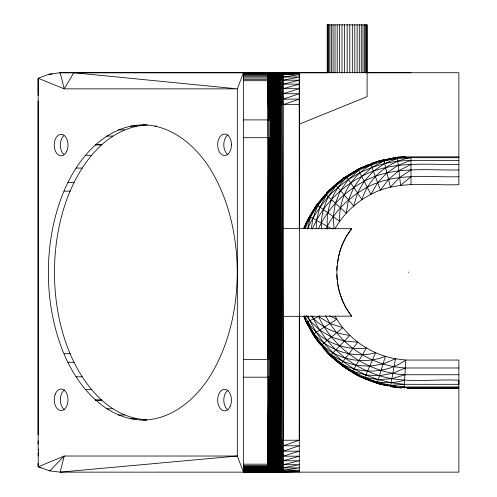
<?xml version="1.0" encoding="UTF-8"?>
<svg xmlns="http://www.w3.org/2000/svg" width="497" height="497" viewBox="0 0 497 497"><rect width="100%" height="100%" fill="white"/><g stroke="black" fill="none" stroke-linecap="round" stroke-linejoin="round"><path stroke-width="0.75" d="M38.132 465.969L38.132 463.428M38.132 455.799L38.132 452.73M38.132 450.065L38.132 78.234L49.16 74.183L60.162 72.724L458.868 72.724L458.868 184.673C429.65 185.816 397.942 179.871 370.917 194.352C356.001 202.186 343.272 214.139 334.928 228.806M267.38 359.393L268.765 80.7L269.088 75.575L270.151 72.724L267.38 72.842M269.846 359.393L270.101 137.7M267.38 73.202L272.834 72.724C270.07 74.041 270.368 78.072 270.107 80.7L270.107 464.173C269.591 467.919 271.666 475.126 276.549 471.081L276.63 469.298L275.357 464.173L275.226 377.192M267.38 73.792L275.357 72.724C271.977 73.45 271.492 77.83 271.368 80.7L271.368 464.173L271.902 468.162L272.791 470.286L273.99 471.672L275.357 472.15L281.196 472.15L278.208 470.286L276.425 468.162L275.357 463.807C277.599 470.162 274.083 473.629 267.38 472.026M267.38 74.587L271.902 73.202L277.637 72.724C273.903 73.071 272.511 77.489 272.505 80.7L272.505 464.173C272.549 467.186 273.617 470.914 276.748 472.026L277.742 471.081L275.841 466.497L275.357 462.726L275.841 466.497L276.425 467.739L278.836 471.672L279.997 472.026C276.736 469.354 275.071 465.217 275.357 460.967L275.841 465.291L277.227 468.857L279.345 471.081L282.377 472.15C278.183 472.193 274.785 468.255 274.878 464.173L274.288 80.7C274.195 76.842 277.102 72.736 281.196 72.724L273.362 73.792L267.38 76.712M299.399 228.552L299.293 104.637L275.357 104.637L275.481 440.236C276.779 450.798 276.848 462.788 283.333 471.665L299.293 470.224L283.333 470.224L279.345 469.224L276.425 466.478L275.481 459.632L275.357 455.619L277.227 467.547L278.208 469.827L279.345 470.616L283.333 471.665L299.293 471.665L283.333 472.15L283.333 72.724C278.519 72.624 275.798 77.159 273.493 80.7L273.493 464.173C273.48 467.422 275.164 471.137 278.544 472.026L278.836 471.672C275.941 470.417 274.282 467.242 274.288 464.173L273.493 80.7C273.418 77.141 275.655 72.854 279.6 72.724L271.474 73.792L267.38 75.575M299.293 104.637L299.293 72.724L281.948 73.326L277.227 75.575L274.288 80.7L274.288 464.173C272.921 467.025 270.933 470.491 267.38 470.603L243.443 470.603M274.269 359.393L274.487 137.7M267.38 77.973C271.449 74.333 277.003 72.817 282.377 72.724C278.183 72.68 274.785 76.619 274.878 80.7L274.878 464.173C274.021 467.702 271.486 471.578 267.38 471.255L243.443 471.255M274.86 359.393L274.965 137.7M274.878 464.173L274.878 80.7L276.425 76.712L278.208 75.047L279.345 75.65L280.606 77.414L283.333 84.123L299.293 84.123L283.333 88.677C272.853 87.59 275.077 97.617 276.425 104.637L277.227 440.236L280.606 455.954L283.333 464.683L299.293 464.683L283.333 467.876C278.457 468.093 274.214 463.502 275.357 458.569C275.493 462.521 279.78 464.751 283.333 464.683L299.293 460.75L283.333 460.75C278.68 461.073 273.636 457.47 275.357 452.202C276.891 458.433 274.816 470.597 283.091 472.15C278.848 472.218 275.158 468.391 275.239 464.173L274.965 377.192M274.965 359.393L275.357 80.7L275.841 77.973L277.227 76.016L278.208 76.401L279.345 77.923L283.333 88.677L299.293 88.677L283.333 93.722C275.096 93.641 273.984 96.12 275.841 104.637L276.425 440.236L279.345 455.656L283.333 467.876L299.293 467.876L283.333 470.224C278.32 461.098 277.258 450.394 275.841 440.236L275.357 100.481L277.227 99.593L280.606 99.176L299.293 99.096L283.333 104.637L278.208 85.322L275.841 79.582C277.009 76.575 280.153 74.637 283.333 74.649L299.293 73.208L243.443 72.842M275.226 359.393L275.357 137.7L243.443 137.7M274.965 119.901L275.239 80.7L275.841 78.377L276.425 78.396L277.227 79.464L278.208 81.62L283.333 99.096L299.293 93.722L283.333 93.722L279.345 81.005L278.208 78.613L277.227 77.327L276.425 77.134L275.357 80.7L275.357 464.173C276.661 469.112 272.474 473.573 267.38 471.74L243.443 471.74M299.293 228.968L299.293 72.724M275.357 444.393L278.208 445.455L283.333 445.778L299.293 440.236L299.455 228.552L283.333 228.552M271.002 359.393L271.356 137.7M272.07 359.393L272.493 137.7M272.493 359.393L273.021 137.7M273.021 359.393L273.474 137.7M273.474 359.393L273.835 137.7M273.835 359.393L274.269 137.7M274.487 359.393L274.86 137.7M274.288 464.173L274.487 377.192M270.101 359.393L271.002 137.7M271.356 359.393L272.07 137.7M243.443 469.789L267.38 469.789C270.343 469.336 271.946 466.441 273.493 464.173L273.835 377.192M270.151 472.15L269.088 469.298L268.765 464.173L268.628 359.393L269.846 137.7M243.443 468.845L267.38 468.845L268.952 468.162L272.505 464.173L273.021 377.192L273.021 119.901L273.493 80.7M243.443 465.416L267.38 465.416L268.765 464.173L269.846 377.192L270.107 80.7C273.574 77.01 277.873 73.264 283.091 72.724C277.283 72.866 271.48 75.14 267.38 79.315M275.481 444.635C276.481 453.699 276.612 463.794 281.948 471.547L283.333 472.15L281.948 472.026C275.642 466.379 276.742 456.171 275.357 448.424L275.481 452.897C276.928 455.65 280.538 456.078 283.333 456.19L299.293 451.152L283.333 451.152L280.606 440.236L279.345 104.637C279.295 96.548 268.386 78.116 283.333 76.998L299.293 74.649L283.333 74.649L281.948 73.326L280.606 73.202L278.04 74.587L272.505 80.7L272.07 119.901L272.07 377.192L271.368 464.173L268.846 466.9L267.38 467.783L243.443 467.783M243.443 466.633L267.38 466.633L270.107 464.173L271.002 377.192L271.002 119.901L271.368 80.7L275.214 76.712L279.345 73.792L280.606 73.68L281.948 74.761L283.333 76.998L299.293 76.998L283.333 80.191C269.542 80.408 277.842 97.083 278.208 104.637L279.345 440.236L283.333 456.19L299.293 456.19L283.333 460.75L278.208 440.236L277.227 104.637C276.512 97.511 270.946 83.521 283.333 84.123L299.293 80.191L283.333 80.191L280.606 75.097L279.345 74.258L278.208 74.587L243.443 74.587M274.487 119.901L274.878 80.7M273.835 119.901L274.288 80.7M270.107 464.173L271.356 377.192M267.38 464.173L268.759 377.192M268.765 464.173L270.101 377.192M316.185 228.626L316.44 220.308L319.931 207.094L328.505 191.221L358.057 169.291L368.501 164.669M404.129 388.169L405.794 360.045L458.868 360.045L458.868 472.15L60.162 472.15L49.837 470.858L38.132 466.845L38.406 449.605M336.736 270.275L337.016 265.945M299.269 228.552L351.615 228.719C332.058 253.632 332.058 291.236 351.615 316.148L299.269 316.322M401.887 387.902L391.257 386.635L397.376 387.567L404.198 386.983L458.868 386.983M311.364 228.85L312.843 218.326L317.763 205.541L325.026 194.812M390.487 386.542L395.469 358.815C370.377 354.231 347.428 338.395 334.99 316.036M303.909 316.372L306.102 321.814L307.401 321.783L313.961 333.692L316.049 338.625L331.064 354.771L341.364 363.642L343.309 366.382L364.736 377.447L377.484 382.181L378.223 383.647L387.604 385.865C375.117 383.274 363.04 378.726 352.038 372.259L366.364 348.006C342.371 351.398 314.713 339.159 305.127 316.185M307.506 228.837L310.507 217.034L315.962 206.174L317.763 205.541L326.33 194.986L343.328 178.491L346.894 177.261L358.598 170.347L378.279 161.419L384.044 160.898L397.426 158.493L410.994 157.686L458.868 157.686M304.841 228.626L306.282 223.147L317.763 205.541M401.129 387.902L397.376 387.567L377.136 383.317L385.361 356.374C368.364 363.027 348.894 361.667 332.928 352.851C320.416 346.247 314.098 333.437 306.326 322.298L303.922 316.365M339.271 253.166L342.06 244.959L346.21 236.535L351.615 228.719M304.002 228.701L306.102 223.06L309.128 217.121L303.86 228.229L306.102 223.06L315.887 206.131L323.05 197.141M145.136 124.828C103.214 124.337 74.01 162.625 61.019 198.632A147.603 94.486 -90 0 0 61.019 346.241C74.078 382.74 104.128 421.462 146.665 420.04M147.416 124.989C107.128 126.698 79.905 163.83 67.132 198.632A147.603 94.486 -90 0 0 67.132 346.241C79.855 380.783 106.7 417.728 146.646 419.803M304.984 228.626L310.507 217.034M307.767 228.98C313.955 212.48 326.647 200.036 336.084 185.511M312.234 229.142C321.938 206.485 339.905 187.767 361.692 176.379C391.493 160.22 426.432 164.967 458.868 164.47M318.31 229.123C327.573 208.547 344.291 191.718 364.195 181.262C393.239 165.544 427.308 170.62 458.868 169.949M325.87 228.955C334.754 211.095 349.683 196.539 367.289 187.282C395.401 172.124 428.389 177.609 458.868 176.721M350.149 371.029L343.228 366.506L330.238 355.622L322.969 347.676C332.934 359.99 346.086 369.209 360.002 376.558L378.26 379.627L391.17 382.746L404.353 384.318L458.868 384.318L458.868 380.217C432.458 378.894 405.179 383.74 379.459 375.695C367.252 371.793 355.771 365.904 345.477 358.256C331.294 347.111 319.528 332.698 312.389 316.08M343.309 366.382L328.387 353.777L315.887 338.743L312.961 334.326L336.78 319.285L329.325 315.812M387.517 159.071L397.283 157.313L405.664 156.816L397.283 157.313L384.044 160.898L360.045 168.415C350.832 179.305 337.693 186.002 328.3 196.787C323.746 206.802 320.285 217.848 321.714 228.962M324.976 194.781L315.887 206.131L309.867 215.816L316.8 204.845L339.687 221.271C338.42 198.39 350.994 175.926 371.042 164.867M326.473 193.196L334.264 185.63L328.387 191.09L315.962 206.174M346.894 177.261C332.934 190.37 324.945 210.051 327.728 229.167M326.43 193.153L343.228 178.367L346.229 176.28L361.965 199.645C368.749 177.752 388.356 161.071 410.994 157.686L410.994 184.673M49.837 470.858L64.219 456.022L237.33 456.022L243.443 472.15L243.443 72.724L237.33 88.851L237.33 456.022L60.162 472.15L64.219 456.022L38.132 466.845M328.387 353.777L331.064 354.771L342.986 361.524L354.001 368.942L365.811 375.005L378.26 379.627L391.897 378.702L404.925 374.744L458.868 374.744M410.994 176.721L400.613 185.288L397.283 157.313L378.223 161.227L371.315 163.525L383.765 159.742L390.381 187.127L399.675 177.392L410.994 169.949M320.969 345.483L342.843 327.734L330.058 323.528L318.471 316.514C334.077 349.664 368.339 372.738 404.925 374.744M337.749 182.691L335.916 184.132L337.774 182.728M338.966 181.728L343.228 178.367L358.057 169.291L368.507 164.687M339.01 181.79L346.229 176.28M316.049 338.625L319.583 343.644M383.765 159.742L378.223 161.227L360.002 168.315L343.328 178.491M346.887 175.888L358.057 169.291L370.917 194.352L377.664 182.71L386.921 172.819L398.227 165.228L410.994 160.357L458.868 160.357M384.044 160.898L371.967 167.371L359.816 172.726L348.385 179.479L340.513 190.649L335.376 203.261L333.226 216.636L334.034 228.57M410.994 164.47L398.874 170.67L388.511 179.398L380.435 190.165L370.625 163.755M319.832 315.862L306.326 322.298L304.002 316.173M458.868 367.985L405.322 367.985L392.866 373.303L379.459 375.695L365.811 375.005L352.64 371.24L330.238 355.622L349.863 335.407C335.251 333.611 320.764 327.274 311.103 315.943M299.293 124.163L367.115 96.66L367.115 24.85L327.219 24.85L327.219 72.724M397.426 158.493L384.672 163.494L371.967 167.371L361.692 176.379L353.74 187.431L348.509 199.931L346.241 213.194L325.454 194.178M267.38 471.74C271.989 472.529 275.263 468.447 275.239 464.173L275.226 137.7M404.601 380.217C386.871 385.473 367.556 382.094 352.038 372.259M142.844 420.04C171.279 419.766 195.017 399.75 209.653 376.807C228.993 345.707 237.026 308.761 237.33 272.437C237.026 236.106 228.993 199.167 209.653 168.061C195.017 145.118 171.279 125.107 142.844 124.828M378.236 383.585L390.698 385.374L404.353 384.318M283.333 72.724C277.183 73.003 271.48 76.209 267.38 80.7L268.759 119.901M410.994 160.357L397.737 161.146L384.672 163.494L373.402 171.223L364.195 181.262L357.523 193.047L353.702 205.951L335.307 184.611M407.068 388.157L458.868 388.169L397.376 387.567M39.518 467.46L41.071 467.453M59.497 72.748L327.156 72.755M366.743 72.742L410.994 72.724M243.443 73.202L280.606 73.202L280.606 471.672L243.443 471.672M243.443 73.792L279.345 73.792L279.345 471.081L243.443 471.081M49.16 74.183L52.253 74.183M243.443 75.575L277.227 75.575L277.227 469.298L243.443 469.298M243.443 76.712L276.425 76.712L276.425 468.162L243.443 468.162M243.443 77.973L275.841 77.973L275.841 466.9L243.443 466.9M243.443 79.315L275.481 79.315L275.481 465.559L267.38 465.416M243.443 80.7L275.357 80.7M243.443 119.901L275.357 119.901M130.512 126.095L136.625 126.095M155.176 126.095L156.704 126.095M118.392 129.86L124.505 129.86M106.687 136.066L112.8 136.066M95.604 144.608L101.717 144.608M95.275 144.95L101.388 144.95M85.329 155.331L91.436 155.331M458.868 156.847L410.994 156.847L397.376 157.3L378.279 161.419M76.035 168.061L82.148 168.061M67.884 182.579L73.997 182.579M64.219 191.146L70.332 191.146M339.221 253.849L337.388 263.062M337.388 281.811L337.488 283.228M339.271 291.708L342.24 299.915M346.397 308.339L351.615 316.148M283.333 316.322L299.455 316.322M64.219 353.721L70.332 353.721M243.443 359.393L275.357 359.393M67.884 362.294L73.997 362.294M76.035 376.807L82.148 376.807M243.443 377.192L275.357 377.192M407.18 388.169L458.868 388.169M85.329 389.542L91.436 389.542M95.275 399.923L101.388 399.923M95.604 400.265L101.717 400.265M106.687 408.807L112.8 408.807M118.392 415.014L124.505 415.014M130.512 418.778L136.625 418.778M299.293 440.236L275.357 440.236L275.481 448.897L278.208 450.512L283.333 451.152L299.293 445.778L283.333 445.778L281.948 440.236L280.606 104.637L275.357 82.142L275.841 79.582L275.357 81.067L277.227 85.956L281.948 104.637L283.333 440.236M243.443 464.173L275.357 464.173M243.443 470.286L278.208 470.286L278.208 74.587L276.289 76.712L275.239 80.7L275.257 119.901M49.16 470.69L50.706 470.69M243.443 472.026L281.948 472.026L281.948 72.842C276.798 73.836 272.275 76.88 268.765 80.7L269.846 119.901M397.283 157.313L410.994 157.686M410.994 388.169L410.522 388.008M405.322 367.985C371.992 366.096 340.439 345.608 325.678 315.589M377.484 382.181L390.698 385.374L404.198 386.983M267.38 471.255L269.678 471.672M267.38 466.633L268.846 466.9M267.38 470.603L269.455 471.081M267.38 467.783L268.952 468.162M267.38 469.789L269.262 470.286M267.38 468.845L269.088 469.298M390.698 385.374L397.401 387.368M360.002 376.558L378.223 383.647L364.258 378.534L375.614 352.752C353.485 358.704 328.908 351.031 313.961 333.692M38.132 78.234L64.219 88.851L237.33 88.851L73.811 72.724L64.219 88.851L60.162 72.724M341.364 363.642C361.412 374.695 387.12 373.334 405.794 360.045L395.469 358.815L383.038 363.978L369.681 366.227L356.088 365.401L342.986 361.524L332.928 352.851L323.963 343.054L316.222 332.263L309.811 320.64L306.469 315.545M309.463 216.462L332.238 229.018M350.168 371.004L340.644 364.587L357.741 342.197L344.322 341.11L331.412 337.009L319.695 330.07L309.811 320.64L307.873 315.85M352.64 371.24L360.083 376.391M321.888 344.738L328.48 353.696M312.961 334.326L320.074 344.241M312.588 333.655L306.326 322.298L315.887 338.743L306.102 321.814L304.319 315.868M342.06 299.915L345.893 307.693M337.767 284.644L338.476 288.185M338.755 289.602L339.041 291.018M336.736 274.599L337.065 279.643M270.107 80.7L271.002 119.901M271.368 80.7L272.07 119.901M272.505 80.7L273.021 119.901M273.021 377.192L273.493 464.173M272.07 377.192L272.505 464.173M267.38 72.779L267.38 472.15M408.422 272.052L408.422 272.437M366.941 24.85L366.941 72.724M366.432 24.85L366.432 72.724M365.593 24.85L365.593 72.724M364.438 24.85L364.438 72.724M362.99 24.85L362.99 72.724M361.269 24.85L361.269 72.724M359.306 24.85L359.306 72.724M357.138 24.85L357.138 72.724M354.796 24.85L354.796 72.724M352.33 24.85L352.33 72.724M349.77 24.85L349.77 72.724M347.167 24.85L347.167 72.724M344.564 24.85L344.564 72.724M342.004 24.85L342.004 72.724M339.532 24.85L339.532 72.724M337.19 24.85L337.19 72.724M335.021 24.85L335.021 72.724M333.058 24.85L333.058 72.724M331.344 24.85L331.344 72.724M329.89 24.85L329.89 72.724M328.734 24.85L328.734 72.724M327.896 24.85L327.896 72.724M327.386 24.85L327.386 72.724M299.38 199.831L299.38 225.365M299.38 319.509L299.38 345.042M299.293 315.862L299.293 472.15M268.628 137.7L268.628 359.393M38.132 78.905L38.132 95.455M38.132 100.879L38.132 434.887M38.132 440.907L38.132 444.02M228.036 410.044A10.772 6.896 -90 0 1 223.78 400.097A10.772 6.896 -90 0 1 228.036 390.145M228.036 154.729A10.772 6.896 -90 0 1 223.78 144.776A10.772 6.896 -90 0 1 228.036 134.824M64.585 409.739A10.772 6.896 90 0 1 60.348 399.774A10.772 6.896 90 0 1 64.616 389.841M63.809 154.412A10.772 6.896 -90 0 1 63.778 135.756M231.459 144.776L231.397 146.18A10.772 6.896 -90 0 1 220.606 153.598A10.772 6.896 -90 0 1 221.376 135.221A10.772 6.896 -90 0 1 231.459 144.776M230.03 406.652A10.772 6.896 -90 0 0 225.464 389.418A10.772 6.896 -90 0 0 218.189 404.216A10.772 6.896 -90 0 0 230.03 406.652M55.167 394.394A10.772 6.896 90 0 0 61.112 410.572A10.772 6.896 90 0 0 67.107 394.432A10.772 6.896 90 0 0 55.167 394.394M66.61 151.61A10.772 6.896 -90 0 0 62.013 134.389A10.772 6.896 -90 0 0 54.763 149.218A10.772 6.896 -90 0 0 66.61 151.61"/></g></svg>
